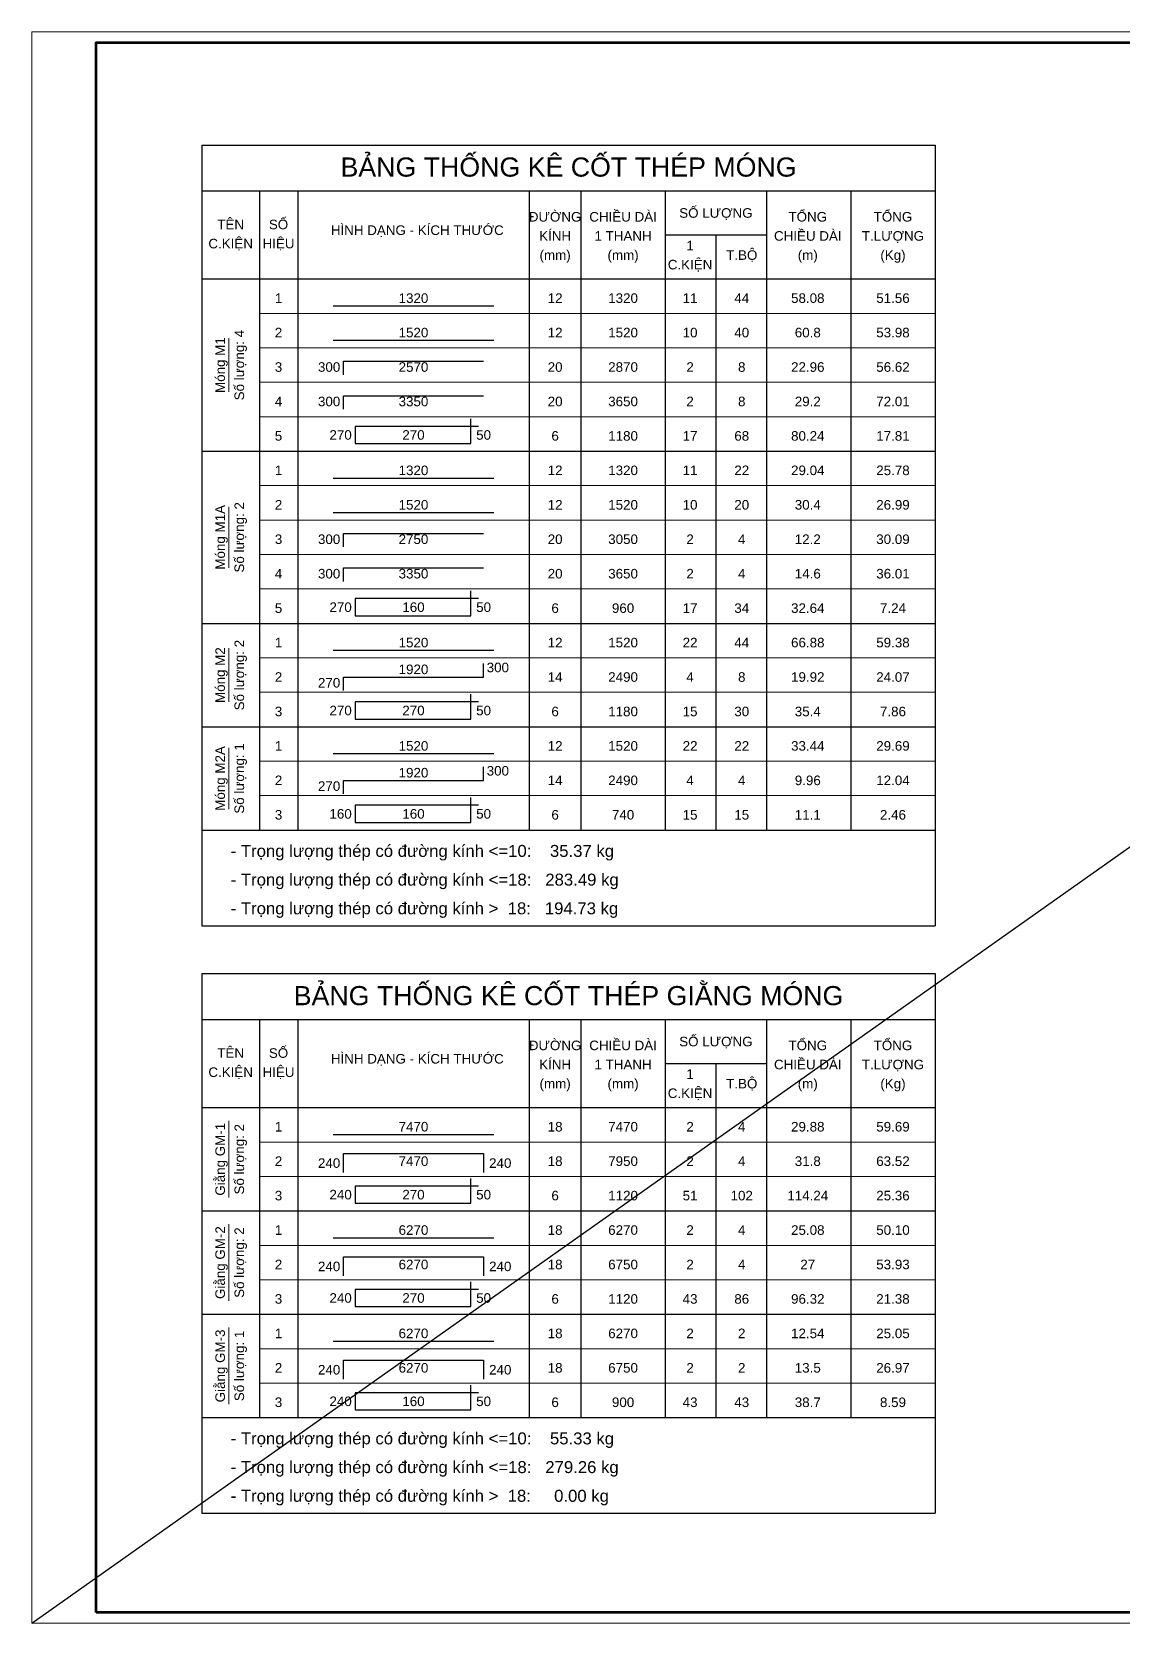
# Model space of a CAD drawing. Header units: millimetres. Extents: x -211129 to 461116, y -574633 to 115.
# Drawn here: x 322516 to 336757, y -552481 to -531691 of the extents above; entities that cross this region are included whole.
import ezdxf
from ezdxf.enums import TextEntityAlignment as Align

# ---------------------------------------------------------------- set-up
doc = ezdxf.new("R2010")
doc.units = ezdxf.units.MM
doc.header["$MEASUREMENT"] = 0
doc.linetypes.add('HIDDEN', pattern=[0.375, 0.25, -0.125])
doc.layers.get('Defpoints').update_dxf_attribs({"color": 1})
doc.layers.add('KCS_Plotter', color=11, linetype='Continuous', plot=False)
for name, color, linetype, lineweight in [('Khungten_LCDI', 7, 'Continuous', 5), ('LC MANH DUT', 35, 'HIDDEN', 5), ('LC Net dam 1', 30, 'Continuous', 30), ('LC Net thay', 63, 'Continuous', 25), ('LC Text1', 3, 'Continuous', 20)]:
    doc.layers.add(name, color=color, linetype=linetype, lineweight=lineweight)
doc.styles.add('Hoa', font='micross.ttf')
doc.styles.add('Khungten', font='VHAVAN.TTF', dxfattribs={"width": 0.9, "height": 5000})
doc.styles.add('LC 1', font='VHAVANB.TTF')
doc.styles.add('Thuong', font='micross.ttf')
doc.styles.add('Title', font='VHBLACK.TTF', dxfattribs={"width": 0.8})

# ---------------------------------------------------------------- blocks, each defined once
blk = doc.blocks.new('lcdi fix')
at = {"layer": 'Defpoints', "lineweight": 0}
blk.add_lwpolyline([(-1200, -14850), (-1200, 14850), (40800, 14850), (40800, -14850)], close=True, dxfattribs=at)
at = {"layer": 'Khungten_LCDI', "color": 5, "lineweight": 60}
blk.add_lwpolyline([(0, -14650), (0, 14650), (40600, 14650), (40600, -14650)], close=True, dxfattribs=at)
at = {"color": 7, "style": 'Khungten', "width": 0.8}
for tag, p in [('REVISION', (39499, -10746)), ('NGAYHT', (39546, -11609))]:
    blk.add_attdef(tag, text='', height=200, dxfattribs=at).set_placement(p, align=Align.CENTER)
at = {"layer": 'LC Text1', "color": 3, "style": 'LC 1', "width": 1.834006}
for tag, p, p2 in [('TENBANVE1', (36913, -8886), (40339, -8886)), ('TENBANVE2', (36913, -9562), (40339, -9562))]:
    blk.add_attdef(tag, text='', height=250, dxfattribs=at).set_placement(p, p2, align=Align.FIT)
at = {"layer": 'LC Text1', "style": 'Title', "width": 0.7}
blk.add_attdef('SOBANVE', text='', height=250, dxfattribs=at).set_placement((39562, -13896), align=Align.CENTER)

msp = doc.modelspace()

# ---------------------------------------------------------------- linework, layer by layer
at = {"layer": 'KCS_Plotter', "ltscale": 250}
msp.add_line((322516.3, -552481.2), (351916.3, -531691.2), dxfattribs=at)
at = {"layer": 'LC MANH DUT'}
for p, q in [((325488.4, -535370.3), (334313.4, -535370.3)), ((325488.4, -535820.3), (334313.4, -535820.3)), ((325488.4, -536270.3), (334313.4, -536270.3)), ((325488.4, -536720.3), (334313.4, -536720.3)), ((325488.4, -537170.3), (334313.4, -537170.3)), ((325488.4, -537620.3), (334313.4, -537620.3)), ((325488.4, -538070.3), (334313.4, -538070.3)), ((325488.4, -538520.3), (334313.4, -538520.3)), ((325488.4, -538970.3), (334313.4, -538970.3)), ((325488.4, -539420.3), (334313.4, -539420.3)), ((325488.4, -539870.3), (334313.4, -539870.3)), ((325488.4, -540320.3), (334313.4, -540320.3)), ((325488.4, -540770.3), (334313.4, -540770.3)), ((325488.4, -541220.3), (334313.4, -541220.3)), ((325488.4, -541670.3), (334313.4, -541670.3)), ((325488.4, -542120.3), (334313.4, -542120.3)), ((325488.4, -546195.3), (334313.4, -546195.3)), ((325488.4, -546645.3), (334313.4, -546645.3)), ((325488.4, -547095.3), (334313.4, -547095.3)), ((325488.4, -547545.3), (334313.4, -547545.3)), ((325488.4, -547995.3), (334313.4, -547995.3)), ((325488.4, -548445.3), (334313.4, -548445.3)), ((325488.4, -548895.3), (334313.4, -548895.3)), ((325488.4, -549345.3), (334313.4, -549345.3)), ((325488.4, -549795.3), (334313.4, -549795.3))]:
    msp.add_line(p, q, dxfattribs=at)
at = {"layer": 'LC Net dam 1'}
for points in [[(326450.9, -535270.3), (328550.9, -535270.3)], [(326450.9, -535720.3), (328550.9, -535720.3)], [(326588.4, -536170.3), (326588.4, -535995.3), (328413.4, -535995.3)], [(326588.4, -536620.3), (326588.4, -536445.3), (328413.4, -536445.3)], [(328350.9, -536845.3), (326738.4, -536845.3), (326738.4, -537070.3), (328250.9, -537070.3), (328250.9, -536745.3)], [(326450.9, -537520.3), (328550.9, -537520.3)], [(326450.9, -537970.3), (328550.9, -537970.3)], [(326588.4, -538420.3), (326588.4, -538245.3), (328413.4, -538245.3)], [(326588.4, -538870.3), (326588.4, -538695.3), (328413.4, -538695.3)], [(328350.9, -539095.3), (326738.4, -539095.3), (326738.4, -539320.3), (328250.9, -539320.3), (328250.9, -538995.3)], [(326450.9, -539770.3), (328550.9, -539770.3)], [(326588.4, -540295.3), (326588.4, -540120.3), (328413.4, -540120.3), (328413.4, -539945.3)], [(328350.9, -540445.3), (326738.4, -540445.3), (326738.4, -540670.3), (328250.9, -540670.3), (328250.9, -540345.3)], [(326450.9, -541120.3), (328550.9, -541120.3)], [(326588.4, -541645.3), (326588.4, -541470.3), (328413.4, -541470.3), (328413.4, -541295.3)], [(328350.9, -541795.3), (326738.4, -541795.3), (326738.4, -542020.3), (328250.9, -542020.3), (328250.9, -541695.3)], [(326450.9, -546095.3), (328550.9, -546095.3)], [(326588.4, -546595.3), (326588.4, -546345.3), (328413.4, -546345.3), (328413.4, -546595.3)], [(328350.9, -546770.3), (326738.4, -546770.3), (326738.4, -546995.3), (328250.9, -546995.3), (328250.9, -546670.3)], [(326450.9, -547445.3), (328550.9, -547445.3)], [(326588.4, -547945.3), (326588.4, -547695.3), (328413.4, -547695.3), (328413.4, -547945.3)], [(328350.9, -548120.3), (326738.4, -548120.3), (326738.4, -548345.3), (328250.9, -548345.3), (328250.9, -548020.3)], [(326450.9, -548795.3), (328550.9, -548795.3)], [(326588.4, -549295.3), (326588.4, -549045.3), (328413.4, -549045.3), (328413.4, -549295.3)], [(328350.9, -549470.3), (326738.4, -549470.3), (326738.4, -549695.3), (328250.9, -549695.3), (328250.9, -549370.3)]]:
    msp.add_lwpolyline(points, dxfattribs=at)
at = {"layer": 'LC Net thay'}
for p, q in [((324738.4, -533170.3), (334313.4, -533170.3)), ((324738.4, -533170.3), (324738.4, -543370.3)), ((334313.4, -533170.3), (334313.4, -543370.3)), ((324738.4, -533770.3), (334313.4, -533770.3)), ((325488.4, -533770.3), (325488.4, -542120.3)), ((325988.4, -533770.3), (325988.4, -542120.3)), ((329013.4, -533770.3), (329013.4, -542120.3)), ((329688.4, -533770.3), (329688.4, -542120.3)), ((330788.4, -533770.3), (330788.4, -542120.3)), ((332113.4, -533770.3), (332113.4, -542120.3)), ((333213.4, -533770.3), (333213.4, -542120.3)), ((330788.4, -534345.3), (332113.4, -534345.3)), ((331450.9, -534345.3), (331450.9, -542120.3)), ((324738.4, -534920.3), (334313.4, -534920.3)), ((324738.4, -537170.3), (334313.4, -537170.3)), ((324738.4, -539420.3), (334313.4, -539420.3)), ((324738.4, -540770.3), (334313.4, -540770.3)), ((324738.4, -542120.3), (334313.4, -542120.3)), ((324738.4, -542120.3), (334313.4, -542120.3)), ((324738.4, -543370.3), (334313.4, -543370.3)), ((324738.4, -543995.3), (334313.4, -543995.3)), ((324738.4, -543995.3), (324738.4, -551045.3)), ((334313.4, -543995.3), (334313.4, -551045.3)), ((324738.4, -544595.3), (334313.4, -544595.3)), ((325488.4, -544595.3), (325488.4, -549795.3)), ((325988.4, -544595.3), (325988.4, -549795.3)), ((329013.4, -544595.3), (329013.4, -549795.3)), ((329688.4, -544595.3), (329688.4, -549795.3)), ((330788.4, -544595.3), (330788.4, -549795.3)), ((332113.4, -544595.3), (332113.4, -549795.3)), ((333213.4, -544595.3), (333213.4, -549795.3)), ((330788.4, -545170.3), (332113.4, -545170.3)), ((331450.9, -545170.3), (331450.9, -549795.3)), ((324738.4, -545745.3), (334313.4, -545745.3)), ((324738.4, -547095.3), (334313.4, -547095.3)), ((324738.4, -548445.3), (334313.4, -548445.3)), ((324738.4, -549795.3), (334313.4, -549795.3)), ((324738.4, -549795.3), (334313.4, -549795.3)), ((324738.4, -551045.3), (334313.4, -551045.3))]:
    msp.add_line(p, q, dxfattribs=at)
at = {"layer": 'LC Text1'}
for p, q in [((325088.4, -536395.3), (325088.4, -535695.3)), ((325088.4, -538695.3), (325088.4, -537895.3)), ((325088.4, -540445.3), (325088.4, -539745.3)), ((325088.4, -541845.3), (325088.4, -541045.3)), ((325088.4, -546920.3), (325088.4, -545920.3)), ((325088.4, -548270.3), (325088.4, -547270.3)), ((325088.4, -549620.3), (325088.4, -548620.3))]:
    msp.add_line(p, q, dxfattribs=at)

# ---------------------------------------------------------------- block references
at = {"layer": 'LC Net thay', "xscale": 0.7, "yscale": 0.7, "zscale": 0.7}
msp.add_blockref('lcdi fix', (323356.3, -542086.2), dxfattribs=at)

# ---------------------------------------------------------------- texts
at = {"layer": 'LC Text1', "color": 4, "style": 'Hoa'}
for s, p in [('BẢNG THỐNG KÊ CỐT THÉP MÓNG', (329525.9, -533582.8)), ('BẢNG THỐNG KÊ CỐT THÉP GIẰNG MÓNG', (329525.9, -544407.8))]:
    msp.add_text(s, height=250, dxfattribs=at).set_placement(p, align=Align.CENTER)
at = {"layer": 'LC Text1'}
for s, style, p in [('ĐƯỜNG', 'Hoa', (329350.9, -534170.3)), ('CHIỀU DÀI', 'Hoa', (330238.4, -534170.3)), ('SỐ LƯỢNG', 'Hoa', (331450.9, -534120.3)), ('TỔNG', 'Hoa', (332650.9, -534170.3)), ('TỔNG', 'Hoa', (333763.4, -534170.3)), ('TÊN', 'Hoa', (325113.4, -534270.3)), ('SỐ', 'Hoa', (325738.4, -534270.3)), ('HÌNH DẠNG - KÍCH THƯỚC', 'Hoa', (327550.9, -534345.3)), ('KÍNH', 'Hoa', (329350.9, -534420.3)), ('1 THANH', 'Hoa', (330238.4, -534420.3)), ('CHIỀU DÀI', 'Hoa', (332650.9, -534420.3)), ('T.LƯỢNG', 'Hoa', (333763.4, -534420.3)), ('C.KIỆN', 'Hoa', (325113.4, -534520.3)), ('HIỆU', 'Hoa', (325738.4, -534520.3)), ('1', 'Hoa', (331113.4, -534545.3)), ('(mm)', 'Thuong', (329350.9, -534670.3)), ('(mm)', 'Thuong', (330238.4, -534670.3)), ('C.KIỆN', 'Hoa', (331113.4, -534795.3)), ('T.BỘ', 'Hoa', (331788.4, -534670.3)), ('(m)', 'Thuong', (332650.9, -534670.3)), ('(Kg)', 'Thuong', (333763.4, -534670.3)), ('ĐƯỜNG', 'Hoa', (329350.9, -544995.3)), ('CHIỀU DÀI', 'Hoa', (330238.4, -544995.3)), ('SỐ LƯỢNG', 'Hoa', (331450.9, -544945.3)), ('TỔNG', 'Hoa', (332650.9, -544995.3)), ('TỔNG', 'Hoa', (333763.4, -544995.3)), ('TÊN', 'Hoa', (325113.4, -545095.3)), ('SỐ', 'Hoa', (325738.4, -545095.3)), ('HÌNH DẠNG - KÍCH THƯỚC', 'Hoa', (327550.9, -545170.3)), ('KÍNH', 'Hoa', (329350.9, -545245.3)), ('CHIỀU DÀI', 'Hoa', (332650.9, -545245.3)), ('C.KIỆN', 'Hoa', (325113.4, -545345.3)), ('HIỆU', 'Hoa', (325738.4, -545345.3)), ('1 THANH', 'Hoa', (330238.4, -545245.3)), ('1', 'Hoa', (331113.4, -545370.3)), ('T.LƯỢNG', 'Hoa', (333763.4, -545245.3)), ('(mm)', 'Thuong', (329350.9, -545495.3)), ('(mm)', 'Thuong', (330238.4, -545495.3)), ('C.KIỆN', 'Hoa', (331113.4, -545620.3)), ('T.BỘ', 'Hoa', (331788.4, -545495.3)), ('(m)', 'Thuong', (332650.9, -545495.3)), ('(Kg)', 'Thuong', (333763.4, -545495.3))]:
    msp.add_text(s, height=125, dxfattribs=dict(at, style=style)).set_placement(p, align=Align.CENTER)
at = {"layer": 'LC Text1', "style": 'Hoa'}
for s, p in [('1', (325738.4, -535270.3)), ('1320', (327500.9, -535270.3)), ('12', (329350.9, -535270.3)), ('1320', (330238.4, -535270.3)), ('11', (331113.4, -535270.3)), ('44', (331788.4, -535270.3)), ('58.08', (332650.9, -535270.3)), ('51.56', (333763.4, -535270.3)), ('2', (325738.4, -535720.3)), ('1520', (327500.9, -535720.3)), ('12', (329350.9, -535720.3)), ('1520', (330238.4, -535720.3)), ('10', (331113.4, -535720.3)), ('40', (331788.4, -535720.3)), ('60.8', (332650.9, -535720.3)), ('53.98', (333763.4, -535720.3)), ('3', (325738.4, -536170.3)), ('2570', (327500.9, -536170.3)), ('20', (329350.9, -536170.3)), ('4', (325738.4, -536620.3)), ('3350', (327500.9, -536620.3)), ('20', (329350.9, -536620.3)), ('5', (325738.4, -537070.3)), ('270', (327500.9, -537057.8)), ('6', (329350.9, -537070.3)), ('1', (325738.4, -537520.3)), ('1320', (327500.9, -537520.3)), ('12', (329350.9, -537520.3)), ('1320', (330238.4, -537520.3)), ('11', (331113.4, -537520.3)), ('22', (331788.4, -537520.3)), ('29.04', (332650.9, -537520.3)), ('25.78', (333763.4, -537520.3)), ('2', (325738.4, -537970.3)), ('1520', (327500.9, -537970.3)), ('12', (329350.9, -537970.3)), ('1520', (330238.4, -537970.3)), ('10', (331113.4, -537970.3)), ('20', (331788.4, -537970.3)), ('30.4', (332650.9, -537970.3)), ('26.99', (333763.4, -537970.3)), ('3', (325738.4, -538420.3)), ('2750', (327500.9, -538420.3)), ('20', (329350.9, -538420.3)), ('4', (325738.4, -538870.3)), ('3350', (327500.9, -538870.3)), ('20', (329350.9, -538870.3)), ('5', (325738.4, -539320.3)), ('160', (327500.9, -539307.8)), ('6', (329350.9, -539320.3)), ('1', (325738.4, -539770.3)), ('1520', (327500.9, -539770.3)), ('12', (329350.9, -539770.3)), ('1520', (330238.4, -539770.3)), ('22', (331113.4, -539770.3)), ('44', (331788.4, -539770.3)), ('66.88', (332650.9, -539770.3)), ('59.38', (333763.4, -539770.3)), ('2', (325738.4, -540220.3)), ('1920', (327500.9, -540120.3)), ('14', (329350.9, -540220.3)), ('3', (325738.4, -540670.3)), ('270', (327500.9, -540657.8)), ('6', (329350.9, -540670.3)), ('1', (325738.4, -541120.3)), ('1520', (327500.9, -541120.3)), ('12', (329350.9, -541120.3)), ('1520', (330238.4, -541120.3)), ('22', (331113.4, -541120.3)), ('22', (331788.4, -541120.3)), ('33.44', (332650.9, -541120.3)), ('29.69', (333763.4, -541120.3)), ('1920', (327500.9, -541470.3)), ('2', (325738.4, -541570.3)), ('14', (329350.9, -541570.3)), ('3', (325738.4, -542020.3)), ('160', (327500.9, -542007.8)), ('6', (329350.9, -542020.3)), ('1', (325738.4, -546095.3)), ('7470', (327500.9, -546095.3)), ('18', (329350.9, -546095.3)), ('7470', (330238.4, -546095.3)), ('2', (331113.4, -546095.3)), ('4', (331788.4, -546095.3)), ('29.88', (332650.9, -546095.3)), ('59.69', (333763.4, -546095.3)), ('2', (325738.4, -546545.3)), ('7470', (327500.9, -546545.3)), ('18', (329350.9, -546545.3)), ('3', (325738.4, -546995.3)), ('270', (327500.9, -546982.8)), ('6', (329350.9, -546995.3)), ('1', (325738.4, -547445.3)), ('6270', (327500.9, -547445.3)), ('18', (329350.9, -547445.3)), ('6270', (330238.4, -547445.3)), ('2', (331113.4, -547445.3)), ('4', (331788.4, -547445.3)), ('25.08', (332650.9, -547445.3)), ('50.10', (333763.4, -547445.3)), ('2', (325738.4, -547895.3)), ('6270', (327500.9, -547895.3)), ('18', (329350.9, -547895.3)), ('3', (325738.4, -548345.3)), ('270', (327500.9, -548332.8)), ('6', (329350.9, -548345.3)), ('1', (325738.4, -548795.3)), ('6270', (327500.9, -548795.3)), ('18', (329350.9, -548795.3)), ('6270', (330238.4, -548795.3)), ('2', (331113.4, -548795.3)), ('2', (331788.4, -548795.3)), ('12.54', (332650.9, -548795.3)), ('25.05', (333763.4, -548795.3)), ('2', (325738.4, -549245.3)), ('6270', (327500.9, -549245.3)), ('18', (329350.9, -549245.3)), ('3', (325738.4, -549695.3)), ('160', (327500.9, -549682.8)), ('6', (329350.9, -549695.3))]:
    msp.add_text(s, height=125, dxfattribs=at).set_placement(p, align=Align.BOTTOM_CENTER)
for s, p in [('Móng M1', (325038.4, -536045.3)), ('Số lượng: 4', (325288.4, -536045.3)), ('Móng M1A', (325038.4, -538295.3)), ('Số lượng: 2', (325288.4, -538295.3)), ('Số lượng: 2', (325288.4, -540095.3)), ('Móng M2', (325038.4, -540095.3)), ('Móng M2A', (325038.4, -541445.3)), ('Số lượng: 1', (325288.4, -541445.3)), ('Giằng GM-1', (325038.4, -546420.3)), ('Số lượng: 2', (325288.4, -546420.3)), ('Giằng GM-2', (325038.4, -547770.3)), ('Số lượng: 2', (325288.4, -547770.3)), ('Giằng GM-3', (325038.4, -549120.3)), ('Số lượng: 1', (325288.4, -549120.3))]:
    msp.add_text(s, height=125, rotation=90.00021, dxfattribs=at).set_placement(p, align=Align.CENTER)
for s, p in [('300', (326544.7, -536170.3)), ('300', (326544.7, -536620.3)), ('270', (326694.7, -537057.8)), ('300', (326544.7, -538420.3)), ('300', (326544.7, -538870.3)), ('270', (326694.7, -539307.8)), ('270', (326544.7, -540295.3)), ('270', (326694.7, -540657.8)), ('270', (326544.7, -541645.3)), ('160', (326694.7, -542007.8)), ('240', (326544.7, -546570.3)), ('240', (326694.7, -546982.8)), ('240', (326544.7, -547920.3)), ('240', (326694.7, -548332.8)), ('240', (326544.7, -549270.3)), ('240', (326694.7, -549682.8))]:
    msp.add_text(s, height=125, dxfattribs=at).set_placement(p, align=Align.BOTTOM_RIGHT)
at = {"layer": 'LC Text1', "color": 7, "style": 'Hoa'}
for s, p in [('2870', (330238.4, -536170.3)), ('2', (331113.4, -536170.3)), ('8', (331788.4, -536170.3)), ('22.96', (332650.9, -536170.3)), ('56.62', (333763.4, -536170.3)), ('3650', (330238.4, -536620.3)), ('2', (331113.4, -536620.3)), ('8', (331788.4, -536620.3)), ('29.2', (332650.9, -536620.3)), ('72.01', (333763.4, -536620.3)), ('1180', (330238.4, -537070.3)), ('17', (331113.4, -537070.3)), ('68', (331788.4, -537070.3)), ('80.24', (332650.9, -537070.3)), ('17.81', (333763.4, -537070.3)), ('3050', (330238.4, -538420.3)), ('2', (331113.4, -538420.3)), ('4', (331788.4, -538420.3)), ('12.2', (332650.9, -538420.3)), ('30.09', (333763.4, -538420.3)), ('3650', (330238.4, -538870.3)), ('2', (331113.4, -538870.3)), ('4', (331788.4, -538870.3)), ('14.6', (332650.9, -538870.3)), ('36.01', (333763.4, -538870.3)), ('960', (330238.4, -539320.3)), ('17', (331113.4, -539320.3)), ('34', (331788.4, -539320.3)), ('32.64', (332650.9, -539320.3)), ('7.24', (333763.4, -539320.3)), ('2490', (330238.4, -540220.3)), ('4', (331113.4, -540220.3)), ('8', (331788.4, -540220.3)), ('19.92', (332650.9, -540220.3)), ('24.07', (333763.4, -540220.3)), ('1180', (330238.4, -540670.3)), ('15', (331113.4, -540670.3)), ('30', (331788.4, -540670.3)), ('35.4', (332650.9, -540670.3)), ('7.86', (333763.4, -540670.3)), ('2490', (330238.4, -541570.3)), ('4', (331113.4, -541570.3)), ('4', (331788.4, -541570.3)), ('9.96', (332650.9, -541570.3)), ('12.04', (333763.4, -541570.3)), ('740', (330238.4, -542020.3)), ('15', (331113.4, -542020.3)), ('15', (331788.4, -542020.3)), ('11.1', (332650.9, -542020.3)), ('2.46', (333763.4, -542020.3)), ('7950', (330238.4, -546545.3)), ('2', (331113.4, -546545.3)), ('4', (331788.4, -546545.3)), ('31.8', (332650.9, -546545.3)), ('63.52', (333763.4, -546545.3)), ('1120', (330238.4, -546995.3)), ('51', (331113.4, -546995.3)), ('102', (331788.4, -546995.3)), ('114.24', (332650.9, -546995.3)), ('25.36', (333763.4, -546995.3)), ('6750', (330238.4, -547895.3)), ('2', (331113.4, -547895.3)), ('4', (331788.4, -547895.3)), ('27', (332650.9, -547895.3)), ('53.93', (333763.4, -547895.3)), ('1120', (330238.4, -548345.3)), ('43', (331113.4, -548345.3)), ('86', (331788.4, -548345.3)), ('96.32', (332650.9, -548345.3)), ('21.38', (333763.4, -548345.3)), ('6750', (330238.4, -549245.3)), ('2', (331113.4, -549245.3)), ('2', (331788.4, -549245.3)), ('13.5', (332650.9, -549245.3)), ('26.97', (333763.4, -549245.3)), ('900', (330238.4, -549695.3)), ('43', (331113.4, -549695.3)), ('43', (331788.4, -549695.3)), ('38.7', (332650.9, -549695.3)), ('8.59', (333763.4, -549695.3))]:
    msp.add_text(s, height=125, dxfattribs=at).set_placement(p, align=Align.BOTTOM_CENTER)
at = {"layer": 'LC Text1', "style": 'Hoa'}
for s, p in [('50', (328319.7, -537057.8)), ('50', (328319.7, -539307.8)), ('300', (328457.2, -540095.3)), ('50', (328319.7, -540657.8)), ('300', (328457.2, -541445.3)), ('50', (328319.7, -542007.8)), ('240', (328488.4, -546570.3)), ('50', (328319.7, -546982.8)), ('240', (328488.4, -547920.3)), ('50', (328319.7, -548332.8)), ('240', (328488.4, -549270.3)), ('50', (328319.7, -549682.8))]:
    msp.add_text(s, height=125, dxfattribs=at).set_placement(p, align=Align.BOTTOM_LEFT)
for s, p in [('- Trọng lượng thép có đường kính <=10:    35.37 kg', (325113.4, -542470.3)), ('- Trọng lượng thép có đường kính <=18:   283.49 kg', (325113.4, -542845.3)), ('- Trọng lượng thép có đường kính >  18:   194.73 kg', (325113.4, -543220.3)), ('- Trọng lượng thép có đường kính <=10:    55.33 kg', (325113.4, -550145.3)), ('- Trọng lượng thép có đường kính <=18:   279.26 kg', (325113.4, -550520.3)), ('- Trọng lượng thép có đường kính >  18:     0.00 kg', (325113.4, -550895.3))]:
    msp.add_text(s, height=156.25, dxfattribs=at).set_placement(p)

doc.saveas('drawing.dxf')
